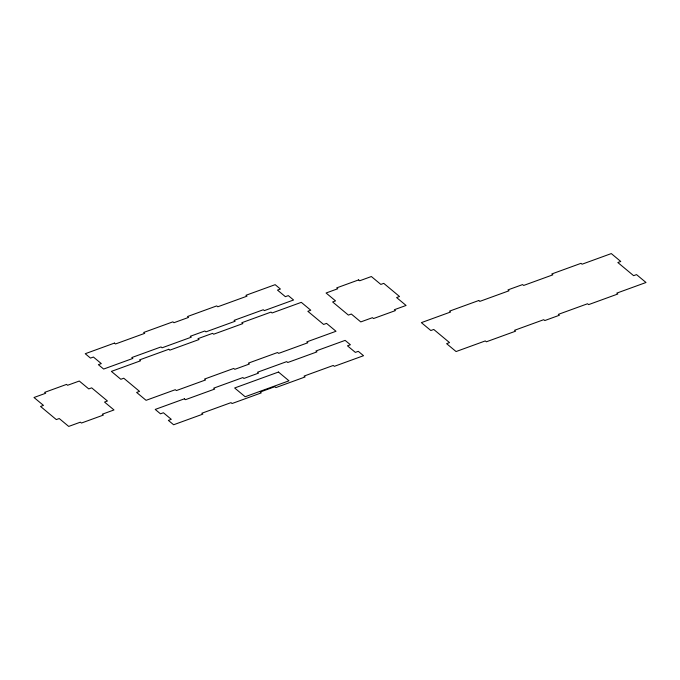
<?xml version="1.0" encoding="UTF-8"?>
<svg xmlns="http://www.w3.org/2000/svg" width="680" height="680" viewBox="0 0 680 680"><rect width="100%" height="100%" fill="white"/><g stroke="black" fill="none" stroke-linecap="round" stroke-linejoin="round"><path stroke-width="1.02" d="M114.453 343.094L85.238 353.719L90.491 358.096L93.415 357.034L101.303 363.604L98.379 364.667L103.641 369.053L132.855 358.428L131.809 357.552L161.024 346.927L162.078 347.803L191.293 337.178L190.247 336.302L204.85 330.99L205.904 331.865L235.127 321.249L234.073 320.374L263.287 309.749L264.341 310.624L293.565 299.999L288.303 295.613L285.379 296.675L277.491 290.105L280.415 289.043L275.153 284.665L245.939 295.29L246.993 296.166L217.77 306.791L216.716 305.906L187.501 316.531L188.555 317.407L173.944 322.719L172.89 321.844L143.675 332.469L144.721 333.344L115.506 343.969L114.453 343.094M66.547 384.404L44.633 392.377L45.688 393.252L34 397.502L43.469 405.39L40.545 406.453L56.321 419.594L59.236 418.531L68.706 426.42L80.393 422.17L81.447 423.045L103.36 415.08L102.306 414.205L113.994 409.955L104.533 402.067L107.448 401.004L91.672 387.855L88.757 388.918L79.288 381.038L67.6 385.279L66.547 384.404M358.632 279.905L336.71 287.878L337.764 288.753L326.077 293.003L335.546 300.892L332.622 301.954L348.398 315.095L351.322 314.032L360.782 321.921L372.47 317.671L373.524 318.546L395.437 310.582L394.383 309.706L406.07 305.456L396.61 297.568L399.525 296.505L383.758 283.356L380.834 284.418L371.365 276.53L359.677 280.78L358.632 279.905M168.768 349.282L139.544 359.907L140.599 360.782L111.384 371.399L120.844 379.287L123.769 378.225L139.544 391.374L136.62 392.436L146.081 400.325L175.304 389.7L176.358 390.575L205.572 379.95L204.519 379.075L233.742 368.45L234.796 369.325L249.399 364.012L248.353 363.137L277.567 352.512L278.622 353.387L307.836 342.762L306.791 341.887L336.005 331.271L326.545 323.382L323.62 324.445L307.844 311.296L310.769 310.233L301.3 302.345L272.085 312.97L271.031 312.094L241.816 322.719L242.862 323.595L213.647 334.22L212.594 333.344L197.982 338.657L199.036 339.532L169.821 350.157L168.768 349.282M184.433 398.803L155.21 409.428L160.471 413.814L163.395 412.751L171.283 419.322L168.359 420.385L173.621 424.762L202.835 414.137L201.781 413.262L231.004 402.645L232.058 403.521L261.273 392.896L260.219 392.02L274.83 386.707L275.885 387.583L305.099 376.958L304.053 376.082L333.268 365.457L334.322 366.333L363.536 355.708L358.284 351.33L355.359 352.393L347.471 345.822L350.396 344.76L345.134 340.374L315.92 350.999L316.965 351.875L287.75 362.5L286.697 361.624L257.482 372.249L258.527 373.125L243.925 378.437L242.871 377.561L213.647 388.178L214.702 389.062L185.487 399.678L184.433 398.803M278.477 372.045L234.651 387.982L245.166 396.746L288.991 380.808L278.477 372.045M478.762 300.509L449.539 311.134L450.594 312.01L421.37 322.635L430.839 330.523L433.763 329.46L449.531 342.601L446.615 343.663L456.076 351.551L485.299 340.926L486.344 341.802L515.567 331.185L514.513 330.31L543.736 319.685L544.782 320.56L559.394 315.248L558.34 314.373L587.562 303.748L588.616 304.623L617.831 293.998L616.777 293.123L646 282.498L636.531 274.609L633.615 275.672L617.84 262.531L620.763 261.469L611.294 253.58L582.08 264.205L581.026 263.33L551.803 273.955L552.857 274.83L523.642 285.455L522.588 284.58L507.977 289.884L509.031 290.768L479.808 301.385L478.762 300.509"/></g></svg>
